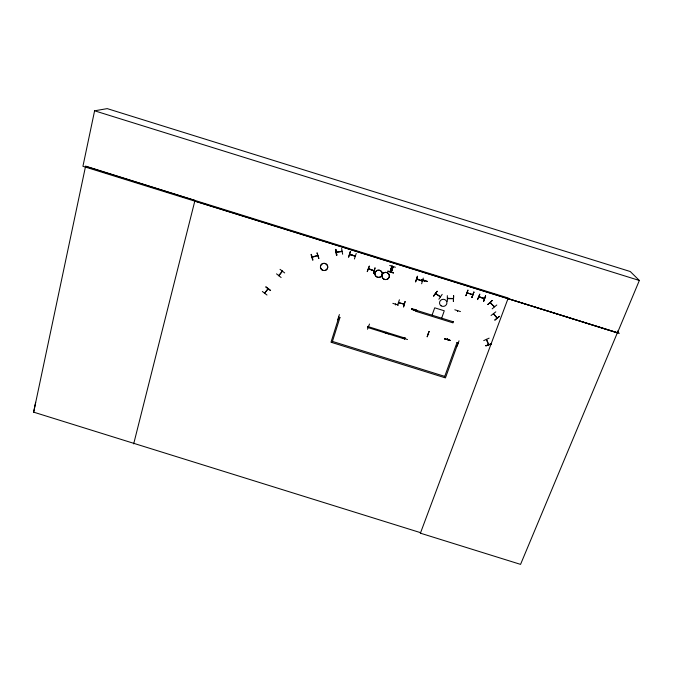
<?xml version="1.0" encoding="UTF-8"?>
<svg xmlns="http://www.w3.org/2000/svg" width="673" height="673" viewBox="0 0 673 673"><rect width="100%" height="100%" fill="white"/><g stroke="black" fill="none" stroke-linecap="round" stroke-linejoin="round"><path stroke-width="1.01" d="M407.502 339.554L401.966 337.686M404.986 337.955L404.877 338.628L405.037 337.981M367.584 327.448L404.641 338.99M404.624 338.334L404.826 338.098M405.037 301.529L403.522 307.056L405.112 301.546M404.061 303.91L404.153 304.003M403.968 304.188L398.466 302.589L404.044 304.087M447.309 295.624L447.352 301.369M452.87 298.366L453.409 298.375M453.35 298.307L453.493 298.518M453.678 295.725L453.383 301.487L453.585 295.657M392.023 269.04L391.383 268.847M399.409 299.779L397.55 305.121M399.013 302.816L399.064 302.354M398.458 305.13L392.847 303.346M395.573 304.667L395.758 304.12M395.354 304.684L395.564 304.061M395.396 267.24L389.709 265.473M393.554 272.817L387.884 271.051M392.872 266.399L391.122 272.027L392.948 266.474M386.352 332.311L385.957 332.655M386.083 332.285L385.974 332.824M392.157 266.23L390.382 271.749M383.274 332.1L388.809 333.917M395.741 304.389L395.564 304.81M414.644 310.034C414.694 309.866 413.895 311.792 414.501 309.74M490.306 302.497L490.81 303.018L490.205 302.783M494.201 306.695L490.154 302.64M447.225 339.15L447.629 338.805M457.556 311.061L457.699 310.564M444.466 338.881L450.128 340.37L444.474 338.847M368.316 326.338L368.274 326.262M367.475 329.248L369.511 324.033M367.559 327.583L367.921 326.413M375.012 267.888L373.532 273.591L374.996 267.955M374.062 270.411L373.448 270.63L374.138 270.63M373.666 270.285L373.549 270.723L369.999 269.242M267.686 289.205L268.191 288.885M279.287 275.358L278.95 275.77M282.458 271.16L281.852 271.53M282.391 271.32L279.009 275.602M369.065 268.914L368.409 269.057M368.493 268.838L374.02 270.807L368.493 268.737M369.326 266.188L367.239 271.631L369.25 266.155M33.65 412.154L85.547 166.357L508.241 298.013L420.406 533.184L420.591 532.68L33.65 412.154L35.652 402.311M411.514 309.1L417.142 310.85L411.531 308.983M94.599 110.801L82.93 166.29L617.478 332.782L639.35 280.473L630.265 271.53L107.226 108.622L94.599 110.801L639.35 280.473M447.284 339.385L447.436 338.746M496.968 318.043L493.402 313.811M133.683 443.877L194.968 200.445L85.597 166.138M332.117 342.431L339.958 317.538M456.975 342.431L458.086 342.91L445.45 377.889L331.007 342.237L338.881 317.202M338.603 317.084L338.982 317.631L339.125 317.185M332.437 341.413L444.727 376.384M337.686 319.894L339.377 314.56M356.244 253.418L354.419 258.996M338.662 317.101L339.116 317.614M352.972 255.269L349.607 254.503L355.218 256.287L354.881 255.774M450.119 340.42L444.559 338.603M350.229 254.293L350.179 254.68M411.506 309.134L417.428 310.573L411.809 308.798M417.033 311.136L411.439 309.336M387.791 271.32L393.478 273.07M348.463 257.086L350.54 251.551M368.468 269.074L368.981 269.234M392.199 266.197L390.407 271.749M367.668 326.498L368.282 326.464M404.633 339.133L404.986 338.098L367.895 326.548M453.316 321.677L452.963 322.863L415.502 311.195L415.855 310.017M336.954 252.224L336.323 252.299M417.302 276.25L415.645 281.836M415.603 281.836L417.571 276.267M417.193 278.984L419.06 279.682M342.17 251.374L341.522 251.635L341.598 251.197M342.658 254.259L341.632 248.43M421.491 279.775L427.162 281.575M417.336 310.758L411.817 308.789M422.131 280.868L421.845 280.599M423.267 278.084L421.651 283.762M424.217 280.506L424.015 281.255L424.427 280.708M441.698 318.085L444.264 310.791L434.716 307.813L432.159 314.88M342.069 251.265L336.29 252.097M342.069 251.5L336.34 252.4M427.162 336.778L429.08 331.394M428.314 333.884L428.6 334.271M428.659 334.439L428.112 334.086M457.001 342.574L444.365 377.393M477.561 299.586L479.807 294.101L477.578 299.578M478.924 296.717L483.98 298.391M454.813 309.79L460.45 311.582M457.514 310.707L457.531 311.263M447.478 339.444L447.646 338.965M467.314 292.948L472.926 294.74L467.255 292.932M467.752 292.898L467.642 293.201M478.797 296.886L484.459 298.778L484.08 298.417M483.534 301.369L485.628 295.969M471.857 297.491L473.893 292.006L471.899 297.516M471.882 297.575L473.918 292.023M457.96 343.112C457.211 343.819 457.766 343.205 458.061 342.767M457.447 343.062L457.497 343.028M420.524 532.654L420.339 533.159L520.557 564.378L617.41 332.689L194.808 201.067M336.778 255.134L335.768 249.355L336.744 255.143M335.718 249.405L336.769 255.202M421.592 279.48L427.262 281.272M318.699 258.432L317.017 252.804L318.943 258.415M312.272 256.909L317.765 255.488L312.297 257.313M264.64 293.075L268.275 288.751M311.338 254.335L312.979 260.03M424.301 281.087L424.419 280.574M486.36 339.604L488.472 344.635M284.696 272.927L280.027 269.335M281.129 277.52L276.519 273.844M282.29 271.042L278.731 275.652L279.076 275.08M270.437 290.601L265.785 287.043M266.988 295.026L262.344 291.476M453.434 298.518L447.646 298.358M267.997 288.683L267.669 289.121M268.115 288.624L264.632 293.134M391.888 269.427L391.257 269.234M433.597 295.952L437.172 291.283L433.622 295.96M442.178 294.353L438.872 299.241M391.442 268.864L391.955 269.023M391.804 269.444L391.358 269.326M453.409 298.736L447.545 298.661L448.033 298.223M338.561 317.235L338.687 317.244M490.247 302.825L494.462 306.711L493.957 306.181M490.524 303.195L490.726 302.825M492.182 308.831L496.783 304.995M491.063 315.502L495.816 311.835M494.748 319.919L499.501 316.302L494.949 320.213M349.792 254.318L355.344 256.11M478.966 296.86L484.434 298.4M489.136 338.149L483.719 340.614M485.881 345.678L491.551 343.878L485.931 345.838M485.923 345.804L491.45 343.625M312.676 260.106L311.019 254.478M336.45 255.244L335.457 249.456M417.151 279.438L416.595 279.076M368.165 326.683L367.727 326.514M422.131 281.028L422.232 280.591M467.676 293.344L467.743 292.923M457.85 343.407L457.455 343.381M348.757 257.111L350.212 251.517M415.864 310.144L453.333 321.812M338.839 317.328L339.924 317.664M508.014 298.619L619.244 333.497L617.385 331.015M416.73 279.034L422.291 280.75M422.207 280.994L416.671 279.253M459.028 340.816L457.144 346.124M429.105 331.495L427.195 336.719M457.522 343.196L458.027 343.356M433.841 296.027L437.139 291.241M440.386 296.877L435.448 293.647M265.97 286.807L270.613 290.366M440.487 296.625L435.566 293.478M493.603 313.736L497.12 317.858M486.537 339.31L488.749 344.526M447.621 298.215L447.629 298.677L447.495 298.274M414.425 309.235L414.215 309.647M355.277 255.9L355.319 255.976M391.922 266.155L390.096 271.715L391.947 266.163M393.158 266.542L391.35 272.102L393.175 266.542M467.928 290.181L465.901 295.674L467.928 290.181M485.57 295.893L483.55 301.445L485.603 295.96M492.274 300.469L487.841 304.499L492.274 300.469M382.155 274.878L382.138 274.878A3.702 3.609 3.5 0 1 375.854 276.191A3.71 3.617 3.5 0 1 377.797 270.226A3.71 3.617 3.5 0 1 382.121 274.87L382.163 274.853A3.71 3.617 3.5 0 1 375.854 276.199A3.702 3.609 3.5 0 1 377.797 270.235A3.702 3.609 3.5 0 1 382.113 274.87M383.669 279.017A3.71 3.617 1 0 0 389.381 276.149A3.71 3.617 1 0 0 383.972 272.758A3.71 3.617 1 0 0 383.669 279.017A3.702 3.609 1 0 0 389.373 276.149A3.702 3.609 1 0 0 383.98 272.758A3.702 3.609 1 0 0 383.669 279.009M320.836 268.603A3.702 3.609 25.2 0 0 327.213 268.906A3.702 3.609 25.2 0 0 324.176 263.328A3.702 3.609 25.2 0 0 320.836 268.603A3.668 3.575 25.2 0 0 327.196 268.864A3.668 3.575 25.2 0 0 324.184 263.336A3.668 3.575 25.2 0 0 320.87 268.569M441.151 305.845A3.718 3.567 -9.9 0 0 446.914 303.035A3.718 3.567 -9.9 0 0 441.572 299.678A3.718 3.567 -9.9 0 0 441.151 305.845"/></g></svg>
